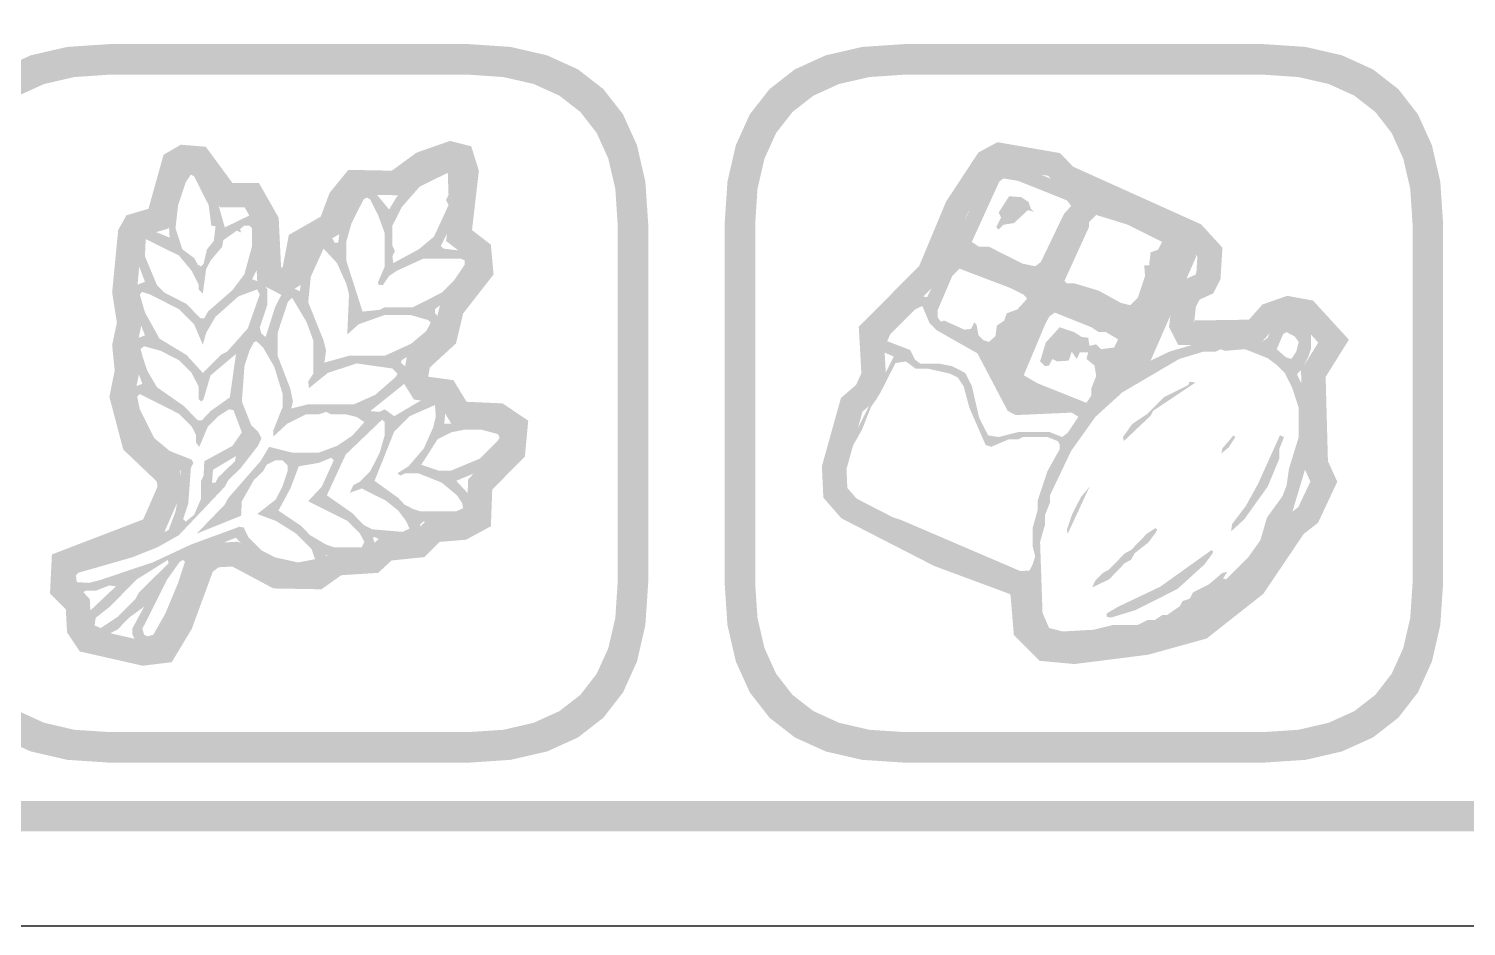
# Model space of a CAD drawing. Header units: millimetres. Extents: x 6 to 294, y 109 to 451.
# Drawn here: x 24.2 to 43, y 268.86 to 280.6 of the extents above; entities that cross this region are included whole.
import ezdxf

# ---------------------------------------------------------------- set-up
doc = ezdxf.new("R2010")
doc.units = ezdxf.units.MM
doc.layers.add('CUT', color=1, linetype='Continuous')
doc.layers.add('RASTER', color=7, linetype='Continuous')

msp = doc.modelspace()

# ---------------------------------------------------------------- hatches: boundary and pattern name
at = {"layer": 'RASTER'}
h = msp.add_hatch(color=7, dxfattribs=at)
h.paths.add_polyline_path([(7.2, 285.501), (7.234, 286.016), (7.337, 286.463), (7.509, 286.841), (7.75, 287.151), (8.059, 287.391), (8.438, 287.563), (8.884, 287.666), (9.4, 287.701), (66.6, 287.701), (67.116, 287.666), (67.563, 287.563), (67.941, 287.391), (68.25, 287.151), (68.491, 286.841), (68.663, 286.463), (68.766, 286.016), (68.8, 285.501), (68.8, 272.301), (68.766, 271.785), (68.663, 271.338), (68.491, 270.96), (68.25, 270.651), (67.941, 270.41), (67.563, 270.238), (67.116, 270.135), (66.6, 270.101), (9.4, 270.101), (8.884, 270.135), (8.438, 270.238), (8.059, 270.41), (7.75, 270.651), (7.509, 270.96), (7.337, 271.338), (7.234, 271.785), (7.2, 272.301)])
h.paths.add_polyline_path([(7.6, 285.501), (7.6, 272.301), (7.628, 271.879), (7.712, 271.513), (7.853, 271.204), (8.05, 270.951), (8.303, 270.754), (8.612, 270.613), (8.978, 270.529), (9.4, 270.501), (66.6, 270.501), (67.022, 270.529), (67.387, 270.613), (67.697, 270.754), (67.95, 270.951), (68.147, 271.204), (68.288, 271.513), (68.372, 271.879), (68.4, 272.301), (68.4, 285.501), (68.372, 285.923), (68.288, 286.288), (68.147, 286.598), (67.95, 286.851), (67.697, 287.048), (67.387, 287.188), (67.022, 287.273), (66.6, 287.301), (9.4, 287.301), (8.978, 287.273), (8.612, 287.188), (8.303, 287.048), (8.05, 286.851), (7.853, 286.598), (7.712, 286.288), (7.628, 285.923), (7.6, 285.501)], flags=0)
h = msp.add_hatch(color=7, dxfattribs=at)
h.paths.add_polyline_path([(22.9, 278.051), (22.937, 278.602), (23.047, 279.079), (23.23, 279.483), (23.488, 279.813), (23.818, 280.07), (24.222, 280.254), (24.699, 280.364), (25.25, 280.401), (29.95, 280.401), (30.501, 280.364), (30.978, 280.254), (31.382, 280.07), (31.713, 279.813), (31.97, 279.483), (32.153, 279.079), (32.263, 278.602), (32.3, 278.051), (32.3, 273.351), (32.263, 272.8), (32.153, 272.323), (31.97, 271.919), (31.713, 271.588), (31.382, 271.331), (30.978, 271.148), (30.501, 271.038), (29.95, 271.001), (25.25, 271.001), (24.699, 271.038), (24.222, 271.148), (23.818, 271.331), (23.488, 271.588), (23.23, 271.919), (23.047, 272.323), (22.937, 272.8), (22.9, 273.351)])
h.paths.add_polyline_path([(23.3, 278.051), (23.3, 273.351), (23.33, 272.894), (23.422, 272.498), (23.574, 272.163), (23.788, 271.888), (24.062, 271.675), (24.397, 271.523), (24.793, 271.431), (25.25, 271.401), (29.95, 271.401), (30.407, 271.431), (30.803, 271.523), (31.138, 271.675), (31.413, 271.888), (31.626, 272.163), (31.778, 272.498), (31.87, 272.894), (31.9, 273.351), (31.9, 278.051), (31.87, 278.508), (31.778, 278.904), (31.626, 279.239), (31.413, 279.513), (31.138, 279.727), (30.803, 279.879), (30.407, 279.97), (29.95, 280.001), (25.25, 280.001), (24.793, 279.97), (24.397, 279.879), (24.062, 279.727), (23.788, 279.513), (23.574, 279.239), (23.422, 278.904), (23.33, 278.508), (23.3, 278.051)], flags=0)
h = msp.add_hatch(color=7, dxfattribs=at)
h.paths.add_polyline_path([(33.3, 278.051), (33.337, 278.602), (33.447, 279.079), (33.63, 279.483), (33.888, 279.813), (34.218, 280.07), (34.622, 280.254), (35.099, 280.364), (35.65, 280.401), (40.35, 280.401), (40.901, 280.364), (41.378, 280.254), (41.782, 280.07), (42.113, 279.813), (42.37, 279.483), (42.553, 279.079), (42.663, 278.602), (42.7, 278.051), (42.7, 273.351), (42.663, 272.8), (42.553, 272.323), (42.37, 271.919), (42.113, 271.588), (41.782, 271.331), (41.378, 271.148), (40.901, 271.038), (40.35, 271.001), (35.65, 271.001), (35.099, 271.038), (34.622, 271.148), (34.218, 271.331), (33.888, 271.588), (33.63, 271.919), (33.447, 272.323), (33.337, 272.8), (33.3, 273.351)])
h.paths.add_polyline_path([(33.7, 278.051), (33.7, 273.351), (33.73, 272.894), (33.822, 272.498), (33.974, 272.163), (34.188, 271.888), (34.462, 271.675), (34.797, 271.523), (35.193, 271.431), (35.65, 271.401), (40.35, 271.401), (40.807, 271.431), (41.203, 271.523), (41.538, 271.675), (41.813, 271.888), (42.026, 272.163), (42.178, 272.498), (42.27, 272.894), (42.3, 273.351), (42.3, 278.051), (42.27, 278.508), (42.178, 278.904), (42.026, 279.239), (41.813, 279.513), (41.538, 279.727), (41.203, 279.879), (40.807, 279.97), (40.35, 280.001), (35.65, 280.001), (35.193, 279.97), (34.797, 279.879), (34.462, 279.727), (34.188, 279.513), (33.974, 279.239), (33.822, 278.904), (33.73, 278.508), (33.7, 278.051)], flags=0)
h = msp.add_hatch(color=7, dxfattribs=at)
h.paths.add_polyline_path([(29.708, 279.135), (29.985, 279.064), (30.085, 278.743), (29.995, 277.968), (30.242, 277.777), (30.277, 277.387), (29.879, 276.877), (29.786, 276.486), (29.443, 276.17), (29.423, 276.056), (29.427, 276.049), (29.752, 276.005), (29.924, 275.722), (30.394, 275.701), (30.731, 275.476), (30.687, 275.007), (30.26, 274.573), (30.242, 274.093), (29.915, 273.917), (29.57, 273.889), (29.371, 273.69), (28.943, 273.646), (28.767, 273.484), (28.285, 273.453), (28.025, 273.269), (27.397, 273.28), (26.859, 273.567), (26.681, 273.557), (26.604, 273.5), (26.328, 272.749), (26.066, 272.315), (25.687, 272.269), (24.863, 272.456), (24.697, 272.706), (24.681, 273.006), (24.474, 273.213), (24.499, 273.725), (25.693, 274.183), (25.881, 274.612), (25.87, 274.68), (25.432, 275.098), (25.251, 275.785), (25.32, 276.132), (25.287, 276.466), (25.349, 276.759), (25.287, 277.154), (25.366, 277.969), (25.475, 278.162), (25.762, 278.246), (25.96, 278.954), (26.186, 279.085), (26.512, 279.058), (26.861, 278.584), (27.208, 278.584), (27.466, 278.129), (27.497, 277.483), (27.51, 277.476), (27.518, 277.481), (27.599, 277.905), (28.016, 278.144), (28.132, 278.455), (28.378, 278.756), (28.946, 278.745), (29.269, 278.981)])
h.paths.add_polyline_path([(29.722, 278.801), (29.42, 278.695), (29.048, 278.423), (28.528, 278.433), (28.414, 278.293), (28.276, 277.923), (27.885, 277.7), (27.806, 277.284), (27.527, 277.108), (27.186, 277.282), (27.15, 278.038), (27.021, 278.264), (26.7, 278.264), (26.341, 278.751), (26.26, 278.758), (26.233, 278.742), (26.023, 277.988), (25.689, 277.891), (25.678, 277.871), (25.61, 277.163), (25.675, 276.75), (25.61, 276.449), (25.644, 276.116), (25.579, 275.795), (25.719, 275.267), (26.169, 274.837), (26.212, 274.57), (25.932, 273.932), (24.809, 273.501), (24.801, 273.339), (24.994, 273.145), (25.012, 272.811), (25.059, 272.74), (25.704, 272.594), (25.873, 272.614), (26.038, 272.888), (26.336, 273.7), (26.567, 273.87), (26.929, 273.892), (27.48, 273.599), (27.926, 273.59), (28.174, 273.767), (28.633, 273.796), (28.804, 273.954), (29.225, 273.997), (29.427, 274.199), (29.822, 274.231), (29.929, 274.288), (29.945, 274.709), (30.379, 275.15), (30.395, 275.316), (30.291, 275.385), (29.74, 275.41), (29.558, 275.708), (29.235, 275.751), (29.086, 275.991), (29.146, 276.331), (29.497, 276.656), (29.584, 277.019), (29.947, 277.484), (29.936, 277.609), (29.656, 277.825), (29.759, 278.712), (29.732, 278.798), (29.722, 278.801)], flags=0)
h = msp.add_hatch(color=7, dxfattribs=at)
h.paths.add_polyline_path([(36.87, 279.118), (37.688, 278.975), (37.86, 278.797), (39.534, 278.043), (39.813, 277.738), (39.787, 277.324), (39.692, 277.14), (39.515, 277.059), (39.466, 276.968), (39.443, 276.76), (39.43, 276.785), (40.16, 276.796), (40.335, 276.994), (40.66, 277.108), (40.998, 277.046), (41.467, 276.534), (41.163, 276.047), (41.193, 274.946), (41.315, 274.676), (41.064, 274.14), (40.875, 273.992), (40.348, 273.21), (39.608, 272.626), (38.841, 272.413), (37.877, 272.291), (37.422, 272.333), (37.084, 272.671), (37.041, 273.189), (37.029, 273.208), (36.044, 273.573), (34.828, 274.197), (34.592, 274.467), (34.572, 274.877), (34.822, 275.772), (35.02, 275.943), (35.089, 276.095), (35.055, 276.702), (35.846, 277.5), (36.197, 278.34), (36.62, 278.983)])
h.paths.add_polyline_path([(36.924, 278.784), (36.843, 278.74), (36.481, 278.189), (36.117, 277.319), (35.382, 276.578), (35.412, 276.035), (35.283, 275.747), (35.104, 275.593), (34.894, 274.841), (34.906, 274.594), (35.028, 274.454), (36.174, 273.866), (37.238, 273.472), (37.353, 273.298), (37.394, 272.814), (37.567, 272.641), (37.871, 272.613), (38.778, 272.728), (39.46, 272.917), (40.111, 273.431), (40.638, 274.213), (40.806, 274.345), (40.963, 274.678), (40.875, 274.873), (40.841, 276.135), (41.067, 276.497), (40.834, 276.751), (40.686, 276.778), (40.52, 276.72), (40.306, 276.478), (39.236, 276.463), (39.114, 276.699), (39.155, 277.065), (39.284, 277.306), (39.459, 277.385), (39.472, 277.411), (39.485, 277.622), (39.342, 277.778), (37.672, 278.53), (37.53, 278.678), (36.924, 278.784)], flags=0)
h = msp.add_hatch(color=7, dxfattribs=at)
h.paths.add_polyline_path([(26.26, 278.851), (26.393, 278.804), (26.527, 278.638), (26.65, 278.394), (26.761, 278.003), (27.084, 278.16), (27.161, 278.137), (27.218, 278.06), (27.218, 277.893), (27.251, 277.793), (27.185, 277.459), (27.118, 277.326), (27.261, 277.269), (27.318, 277.192), (27.318, 276.992), (27.218, 276.691), (27.241, 276.614), (27.295, 276.568), (27.418, 276.958), (27.508, 277.135), (27.619, 277.225), (27.742, 277.169), (27.785, 277.459), (27.852, 277.659), (27.976, 277.87), (28.086, 277.893), (28.176, 277.85), (28.196, 277.803), (28.243, 277.803), (28.286, 278.093), (28.51, 278.504), (28.62, 278.561), (28.663, 278.537), (28.911, 278.237), (29.011, 278.404), (29.278, 278.671), (29.488, 278.794), (29.722, 278.861), (29.765, 278.838), (29.822, 278.761), (29.822, 278.394), (29.722, 278.027), (29.588, 277.76), (29.622, 277.726), (29.889, 277.693), (29.999, 277.636), (30.022, 277.492), (29.932, 277.316), (29.845, 277.235), (29.799, 277.149), (29.511, 276.935), (29.511, 276.882), (29.588, 276.791), (29.531, 276.614), (29.365, 276.448), (29.077, 276.267), (29.064, 276.234), (29.154, 276.157), (29.154, 276.057), (29.097, 275.947), (28.663, 275.6), (28.787, 275.59), (28.854, 275.623), (28.977, 275.533), (29.355, 275.756), (29.555, 275.79), (29.655, 275.69), (29.632, 275.433), (30.289, 275.456), (30.466, 275.366), (30.49, 275.222), (30.433, 275.112), (30.166, 274.845), (29.789, 274.688), (29.965, 274.498), (30.022, 274.388), (29.999, 274.244), (29.922, 274.187), (29.789, 274.154), (29.355, 274.154), (29.321, 274.121), (29.298, 273.977), (29.221, 273.92), (28.787, 273.92), (28.72, 273.954), (28.697, 273.944), (28.72, 273.887), (28.697, 273.743), (28.553, 273.687), (28.086, 273.72), (28.043, 273.563), (27.952, 273.52), (27.518, 273.52), (27.385, 273.553), (27.141, 273.677), (26.907, 273.944), (26.393, 273.743), (26.216, 273.186), (25.993, 272.675), (25.926, 272.575), (25.816, 272.518), (25.716, 272.518), (25.605, 272.575), (25.549, 272.685), (25.549, 272.752), (25.706, 273.042), (25.505, 272.895), (25.358, 272.742), (25.181, 272.652), (25.081, 272.652), (24.991, 272.695), (24.948, 272.785), (24.971, 272.962), (25.338, 273.309), (25.248, 273.319), (25.081, 273.253), (24.948, 273.253), (24.881, 273.219), (24.737, 273.309), (24.714, 273.52), (24.737, 273.563), (24.848, 273.62), (25.549, 273.82), (26.026, 274.044), (26.116, 274.288), (26.183, 274.621), (26.183, 274.822), (25.939, 274.945), (25.739, 275.145), (25.582, 275.423), (25.515, 275.656), (25.539, 275.9), (25.682, 275.957), (25.549, 276.324), (25.549, 276.491), (25.572, 276.534), (25.716, 276.591), (25.549, 277.025), (25.549, 277.192), (25.572, 277.235), (25.716, 277.292), (25.615, 277.559), (25.592, 277.803), (25.615, 277.893), (25.682, 277.96), (25.816, 277.96), (26.039, 277.87), (26.016, 278.294), (26.083, 278.561), (26.206, 278.804)])
h.paths.add_polyline_path([(29.678, 278.718), (29.311, 278.537), (29.077, 278.27), (28.954, 278.027), (28.954, 277.76), (28.987, 277.693), (28.954, 277.626), (28.964, 277.536), (29.298, 277.716), (29.498, 277.883), (29.688, 278.294), (29.655, 278.36), (29.688, 278.427)], flags=0)
h.paths.add_polyline_path([(26.317, 278.694), (26.25, 278.594), (26.15, 278.294), (26.116, 277.993), (26.206, 277.716), (26.36, 277.603), (26.407, 277.516), (26.45, 277.492), (26.483, 277.526), (26.527, 277.716), (26.617, 277.826), (26.64, 278.017), (26.584, 278.027), (26.55, 278.294), (26.36, 278.671)], flags=0)
h.paths.add_polyline_path([(28.62, 278.394), (28.577, 278.37), (28.42, 278.06), (28.353, 277.826), (28.353, 277.559), (28.563, 276.902), (28.787, 276.925), (28.854, 276.958), (29.221, 276.958), (29.598, 277.149), (29.765, 277.316), (29.899, 277.516), (29.899, 277.569), (29.855, 277.593), (29.355, 277.593), (29.011, 277.436), (28.911, 277.369), (28.83, 277.249), (28.777, 277.249), (28.764, 277.282), (28.854, 277.492), (28.854, 277.926), (28.764, 278.17), (28.663, 278.37)], flags=0)
h.paths.add_polyline_path([(27.018, 278.027), (26.961, 277.983), (26.974, 277.936), (26.917, 277.96), (26.741, 277.836), (26.727, 277.75), (26.574, 277.569), (26.517, 277.459), (26.473, 277.135), (26.417, 277.192), (26.417, 277.259), (26.327, 277.436), (26.16, 277.636), (25.726, 277.85), (25.716, 277.626), (25.873, 277.249), (25.973, 277.149), (26.26, 277.002), (26.44, 276.815), (26.493, 276.815), (26.54, 276.902), (26.861, 277.182), (27.018, 277.392), (27.118, 277.76), (27.118, 277.993), (27.084, 278.027)], flags=0)
h.paths.add_polyline_path([(28.053, 277.726), (27.886, 277.359), (27.852, 277.025), (28.053, 276.524), (28.086, 276.391), (28.063, 276.234), (28.386, 276.324), (28.854, 276.324), (29.198, 276.481), (29.398, 276.648), (29.455, 276.758), (29.421, 276.791), (29.188, 276.858), (28.854, 276.858), (28.51, 276.735), (28.363, 276.601), (28.386, 277.125), (28.353, 277.259), (28.229, 277.536)], flags=0)
h.paths.add_polyline_path([(27.185, 277.192), (26.941, 277.102), (26.64, 276.835), (26.517, 276.624), (26.473, 276.468), (26.36, 276.735), (26.16, 276.935), (25.782, 277.125), (25.682, 277.159), (25.649, 277.125), (25.716, 276.892), (25.906, 276.548), (26.26, 276.334), (26.473, 276.1), (26.707, 276.334), (26.794, 276.381), (27.061, 276.681), (27.218, 277.125)], flags=0)
h.paths.add_polyline_path([(27.642, 277.082), (27.585, 277.025), (27.452, 276.624), (27.452, 276.324), (27.619, 275.89), (27.652, 275.723), (27.629, 275.633), (27.852, 275.69), (28.453, 275.69), (28.73, 275.813), (28.997, 276.047), (29.021, 276.09), (28.954, 276.157), (28.487, 276.224), (28.109, 276.1), (27.862, 275.9), (27.852, 275.99), (27.919, 276.09), (27.919, 276.524), (27.829, 276.768)], flags=0)
h.paths.add_polyline_path([(27.175, 276.514), (27.141, 276.501), (27.084, 276.391), (27.018, 276.19), (26.984, 275.723), (27.108, 275.413), (27.195, 275.332), (27.241, 275.246), (27.195, 275.145), (26.961, 274.845), (26.807, 274.698), (26.761, 274.611), (26.16, 273.977), (25.883, 273.82), (25.549, 273.687), (24.848, 273.486), (24.814, 273.453), (24.824, 273.363), (24.981, 273.353), (25.115, 273.386), (25.816, 273.62), (26.317, 273.854), (26.951, 274.087), (27.008, 274.077), (27.074, 273.944), (27.241, 273.777), (27.418, 273.687), (27.719, 273.62), (27.942, 273.663), (27.896, 273.797), (27.695, 273.997), (27.428, 274.164), (27.185, 274.254), (27.428, 274.444), (27.518, 274.621), (27.585, 274.822), (27.585, 274.888), (27.518, 274.955), (27.418, 274.955), (27.308, 274.898), (27.261, 274.812), (27.141, 274.698), (26.984, 274.421), (26.974, 274.231), (26.393, 273.997), (26.761, 274.378), (26.807, 274.464), (27.228, 274.945), (27.341, 275.132), (27.652, 275.055), (27.986, 275.055), (28.229, 275.145), (28.43, 275.279), (28.587, 275.456), (28.487, 275.523), (28.353, 275.556), (28.153, 275.556), (28.086, 275.59), (27.986, 275.556), (27.819, 275.556), (27.575, 275.433), (27.395, 275.266), (27.395, 275.346), (27.518, 275.656), (27.518, 275.823), (27.408, 276.18), (27.261, 276.434)], flags=0)
h.paths.add_polyline_path([(25.706, 276.448), (25.659, 276.414), (25.682, 276.324), (25.749, 276.124), (25.873, 275.913), (26.226, 275.666), (26.407, 275.479), (26.46, 275.479), (26.574, 275.6), (26.827, 275.78), (26.907, 276.347), (26.574, 276.067), (26.483, 275.756), (26.45, 275.723), (26.417, 275.756), (26.417, 275.923), (26.327, 276.1), (26.16, 276.267), (25.916, 276.391)], flags=0)
h.paths.add_polyline_path([(25.649, 275.823), (25.615, 275.79), (25.649, 275.623), (25.839, 275.246), (26.039, 275.079), (26.327, 274.965), (26.35, 274.922), (26.317, 274.855), (26.283, 274.388), (26.216, 274.187), (26.25, 274.154), (26.36, 274.244), (26.45, 274.454), (26.45, 274.688), (26.483, 274.755), (26.493, 274.945), (26.861, 275.145), (26.984, 275.322), (26.874, 275.613), (26.817, 275.623), (26.674, 275.533), (26.54, 275.399), (26.427, 275.132), (26.383, 275.189), (26.383, 275.289), (26.327, 275.399), (26.16, 275.566)], flags=0)
h.paths.add_polyline_path([(29.511, 275.68), (29.178, 275.533), (28.977, 275.332), (28.72, 274.688), (29.031, 274.464), (29.111, 274.378), (29.221, 274.321), (29.321, 274.288), (29.789, 274.288), (29.879, 274.331), (29.865, 274.398), (29.799, 274.498), (29.598, 274.665), (29.288, 274.788), (29.121, 274.788), (29.054, 274.755), (29.021, 274.788), (29.164, 274.878), (29.365, 275.112), (29.488, 275.389), (29.521, 275.523)], flags=0)
h.paths.add_polyline_path([(28.82, 275.489), (28.343, 275.032), (28.096, 274.498), (28.43, 274.264), (28.577, 274.111), (28.687, 274.054), (29.087, 274.02), (29.178, 274.064), (29.131, 274.164), (29.031, 274.298), (28.864, 274.431), (28.553, 274.588), (28.396, 274.531), (28.443, 274.631), (28.53, 274.678), (28.663, 274.812), (28.787, 275.055), (28.854, 275.289), (28.854, 275.456)], flags=0)
h.paths.add_polyline_path([(29.889, 275.356), (29.722, 275.322), (29.545, 275.232), (29.331, 274.898), (29.555, 274.822), (29.722, 274.822), (30.099, 274.979), (30.333, 275.212), (30.356, 275.256), (30.333, 275.299), (30.122, 275.356)], flags=0)
h.paths.add_polyline_path([(26.907, 275.012), (26.607, 274.832), (26.594, 274.665), (26.64, 274.665), (26.674, 274.732), (26.894, 274.945)], flags=0)
h.paths.add_polyline_path([(28.153, 274.989), (27.986, 274.922), (27.729, 274.878), (27.619, 274.588), (27.462, 274.298), (27.762, 274.097), (27.876, 273.977), (28.086, 273.854), (28.186, 273.82), (28.553, 273.82), (28.587, 273.887), (28.53, 273.997), (28.363, 274.164), (27.852, 274.421), (28.029, 274.611), (28.186, 274.955)], flags=0)
h.paths.add_polyline_path([(26.016, 273.653), (25.605, 273.396), (25.258, 273.042), (25.071, 272.895), (25.058, 272.795), (25.138, 272.762), (25.358, 272.909), (25.592, 273.142), (25.639, 273.229), (26.026, 273.61)], flags=0)
h.paths.add_polyline_path([(26.216, 273.653), (26.173, 273.63), (26.006, 273.396), (25.682, 272.752), (25.706, 272.675), (25.749, 272.652), (25.826, 272.675), (25.983, 272.952), (26.15, 273.353), (26.24, 273.63)], flags=0)
h = msp.add_hatch(color=7, dxfattribs=at)
h.paths.add_polyline_path([(36.894, 278.858), (37.012, 278.868), (37.332, 278.74), (39.055, 278.006), (39.384, 277.824), (39.47, 277.623), (38.873, 276.26), (39.119, 276.378), (39.661, 276.538), (40.076, 276.57), (40.332, 276.506), (40.405, 276.56), (40.482, 276.739), (40.555, 276.793), (40.747, 276.793), (40.916, 276.707), (40.97, 276.602), (40.97, 276.41), (40.938, 276.314), (40.852, 276.145), (40.788, 276.081), (40.938, 275.772), (40.97, 275.612), (40.97, 275.261), (40.938, 275.197), (40.906, 274.878), (40.715, 274.24), (40.565, 273.943), (40.246, 273.496), (39.894, 273.145), (39.607, 272.953), (39.247, 272.771), (38.927, 272.676), (38.608, 272.644), (38.544, 272.612), (38.353, 272.612), (38.034, 272.548), (37.587, 272.548), (37.418, 272.634), (37.3, 272.835), (37.3, 273.346), (37.277, 273.387), (36.374, 273.761), (35.458, 274.185), (35.512, 274.208), (35.608, 274.176), (37.172, 273.506), (37.29, 273.515), (37.332, 273.601), (37.363, 273.697), (37.332, 273.825), (37.332, 274.08), (37.395, 274.304), (37.395, 274.431), (37.523, 274.814), (37.683, 275.101), (37.683, 275.165), (37.66, 275.207), (37.523, 275.261), (37.204, 275.261), (37.14, 275.229), (37.012, 275.229), (36.789, 275.133), (36.715, 275.156), (36.502, 275.644), (36.428, 275.922), (36.352, 276.037), (36.246, 276.091), (35.959, 276.155), (35.799, 276.155), (35.672, 276.25), (35.535, 276.228), (35.33, 275.826), (35.215, 275.654), (35.097, 275.357), (34.97, 275.133), (34.906, 274.974), (34.906, 274.878), (34.842, 274.75), (34.842, 274.655), (34.896, 274.549), (34.992, 274.454), (35.439, 274.217), (35.321, 274.24), (34.96, 274.422), (34.864, 274.517), (34.81, 274.623), (34.81, 274.814), (34.906, 275.101), (35.512, 276.314), (35.311, 276.4), (35.289, 276.57), (35.426, 276.752), (35.49, 276.784), (35.694, 276.994), (35.873, 277.103), (35.949, 277.09), (36.747, 278.718), (36.811, 278.813)])
h.paths.add_polyline_path([(36.948, 278.644), (36.894, 278.603), (36.534, 277.814), (36.629, 277.751), (36.757, 277.751), (37.204, 277.527), (37.363, 277.495), (37.437, 277.55), (37.737, 278.175), (37.833, 278.284), (37.778, 278.357), (37.14, 278.612)], flags=0)
h.paths.add_polyline_path([(37.022, 278.411), (37.181, 278.399), (37.277, 278.335), (37.309, 278.239), (37.354, 278.207), (37.268, 278.229), (37.086, 278.06), (36.948, 278.038), (36.885, 277.974), (36.853, 278.006), (36.917, 278.134), (36.885, 278.197)], flags=0)
h.paths.add_polyline_path([(38.161, 278.166), (38.066, 278.07), (38.066, 278.006), (37.746, 277.304), (37.778, 277.272), (37.874, 277.272), (38.193, 277.176), (38.481, 277.017), (38.608, 276.985), (38.704, 277.08), (38.8, 277.368), (38.79, 277.505), (38.854, 277.505), (38.873, 277.677), (38.969, 277.709), (39.023, 277.814), (38.576, 278.038)], flags=0)
h.paths.add_polyline_path([(36.374, 277.463), (36.278, 277.368), (36.087, 276.921), (36.087, 276.825), (36.128, 276.771), (36.173, 276.784), (36.438, 276.665), (36.524, 276.675), (36.565, 276.761), (36.597, 276.729), (36.62, 276.592), (36.684, 276.528), (36.757, 276.506), (36.843, 276.579), (36.862, 276.72), (36.958, 276.784), (36.99, 276.879), (37.13, 276.93), (37.258, 277.071), (37.213, 277.122), (37.044, 277.208)], flags=0)
h.paths.add_polyline_path([(35.886, 276.975), (35.79, 276.93), (35.471, 276.611), (35.426, 276.515), (35.726, 276.4), (35.79, 276.273), (35.863, 276.219), (36.119, 276.219), (36.278, 276.187), (36.447, 276.1), (36.534, 275.931), (36.629, 275.516), (36.747, 275.283), (36.885, 275.261), (37.14, 275.325), (37.555, 275.325), (37.715, 275.261), (37.788, 275.315), (37.928, 275.526), (37.842, 275.58), (37.108, 275.548), (37.003, 275.603), (36.607, 276.356), (36.077, 276.656), (35.981, 276.752)], flags=0)
h.paths.add_polyline_path([(37.619, 276.889), (37.545, 276.835), (37.491, 276.729), (37.213, 276.069), (37.395, 275.963), (38.034, 275.708), (38.098, 275.804), (38.098, 275.899), (38.161, 276.059), (38.139, 276.196), (38.034, 276.282), (38.056, 276.369), (37.948, 276.369), (37.906, 276.282), (37.842, 276.378), (37.801, 276.26), (37.651, 276.25), (37.587, 276.282), (37.545, 276.196), (37.491, 276.187), (37.427, 276.25), (37.501, 276.496), (37.683, 276.697), (37.874, 276.633), (37.97, 276.57), (38.056, 276.56), (38.075, 276.452), (38.161, 276.474), (38.225, 276.41), (38.394, 276.432), (38.449, 276.538), (38.289, 276.633), (38.193, 276.633), (38.098, 276.697)], flags=0)
h.paths.add_polyline_path([(40.651, 276.633), (40.609, 276.611), (40.523, 276.41), (40.641, 276.305), (40.715, 276.282), (40.779, 276.378), (40.811, 276.506), (40.756, 276.579)], flags=0)
h.paths.add_polyline_path([(39.789, 276.41), (39.725, 276.378), (39.566, 276.378), (39.247, 276.282), (38.503, 275.845), (38.152, 275.526), (37.833, 275.079), (37.555, 274.495), (37.555, 274.399), (37.491, 274.24), (37.491, 274.112), (37.427, 273.889), (37.459, 272.963), (37.545, 272.762), (37.724, 272.717), (38.129, 272.74), (38.385, 272.803), (38.704, 272.803), (38.832, 272.867), (38.927, 272.867), (39.023, 272.931), (39.087, 272.931), (39.256, 273.049), (39.288, 273.113), (39.384, 273.145), (39.428, 273.228), (39.639, 273.336), (39.811, 273.483), (39.875, 273.496), (39.821, 273.41), (39.863, 273.4), (40.15, 273.688), (40.309, 273.911), (40.396, 274.208), (40.597, 274.485), (40.651, 274.623), (40.683, 274.846), (40.811, 275.261), (40.811, 275.644), (40.724, 275.909), (40.629, 276.1), (40.533, 276.196), (40.405, 276.292), (40.108, 276.41), (39.843, 276.388)], flags=0)
h.paths.add_polyline_path([(39.384, 275.986), (39.46, 275.973), (38.905, 275.603), (38.873, 275.539), (38.522, 275.207), (38.512, 275.261), (38.631, 275.43), (38.822, 275.558), (39.045, 275.781), (39.365, 275.941)], flags=0)
h.paths.add_polyline_path([(39.958, 275.283), (39.981, 275.261), (39.894, 275.124), (39.799, 275.047), (39.811, 275.111)], flags=0)
h.paths.add_polyline_path([(40.565, 275.283), (40.619, 275.261), (40.555, 275.101), (40.555, 274.974), (40.405, 274.613), (40.099, 274.185), (39.926, 274.026), (39.939, 274.122), (40.118, 274.358), (40.277, 274.645)], flags=0)
h.paths.add_polyline_path([(38.075, 274.613), (37.788, 273.994), (37.778, 274.048), (37.842, 274.24), (37.96, 274.473)], flags=0)
h.paths.add_polyline_path([(38.937, 274.071), (38.959, 274.048), (38.937, 274.007), (38.841, 273.879), (38.662, 273.739), (38.618, 273.656), (38.535, 273.611), (38.331, 273.4), (38.107, 273.292), (38.152, 273.387), (38.248, 273.483), (38.331, 273.528), (38.535, 273.739), (38.618, 273.783), (38.822, 273.994)], flags=0)
h.paths.add_polyline_path([(39.671, 273.783), (39.693, 273.761), (39.671, 273.719), (39.575, 273.592), (39.224, 273.273), (38.672, 272.995), (38.353, 272.899), (38.299, 272.909), (38.299, 272.953), (38.439, 273.036), (39.001, 273.304)], flags=0)

# ---------------------------------------------------------------- linework, layer by layer
at = {"layer": 'CUT'}
msp.add_lwpolyline([(67.001, 268.861), (8.999, 268.861)], dxfattribs=at)

doc.saveas('drawing.dxf')
